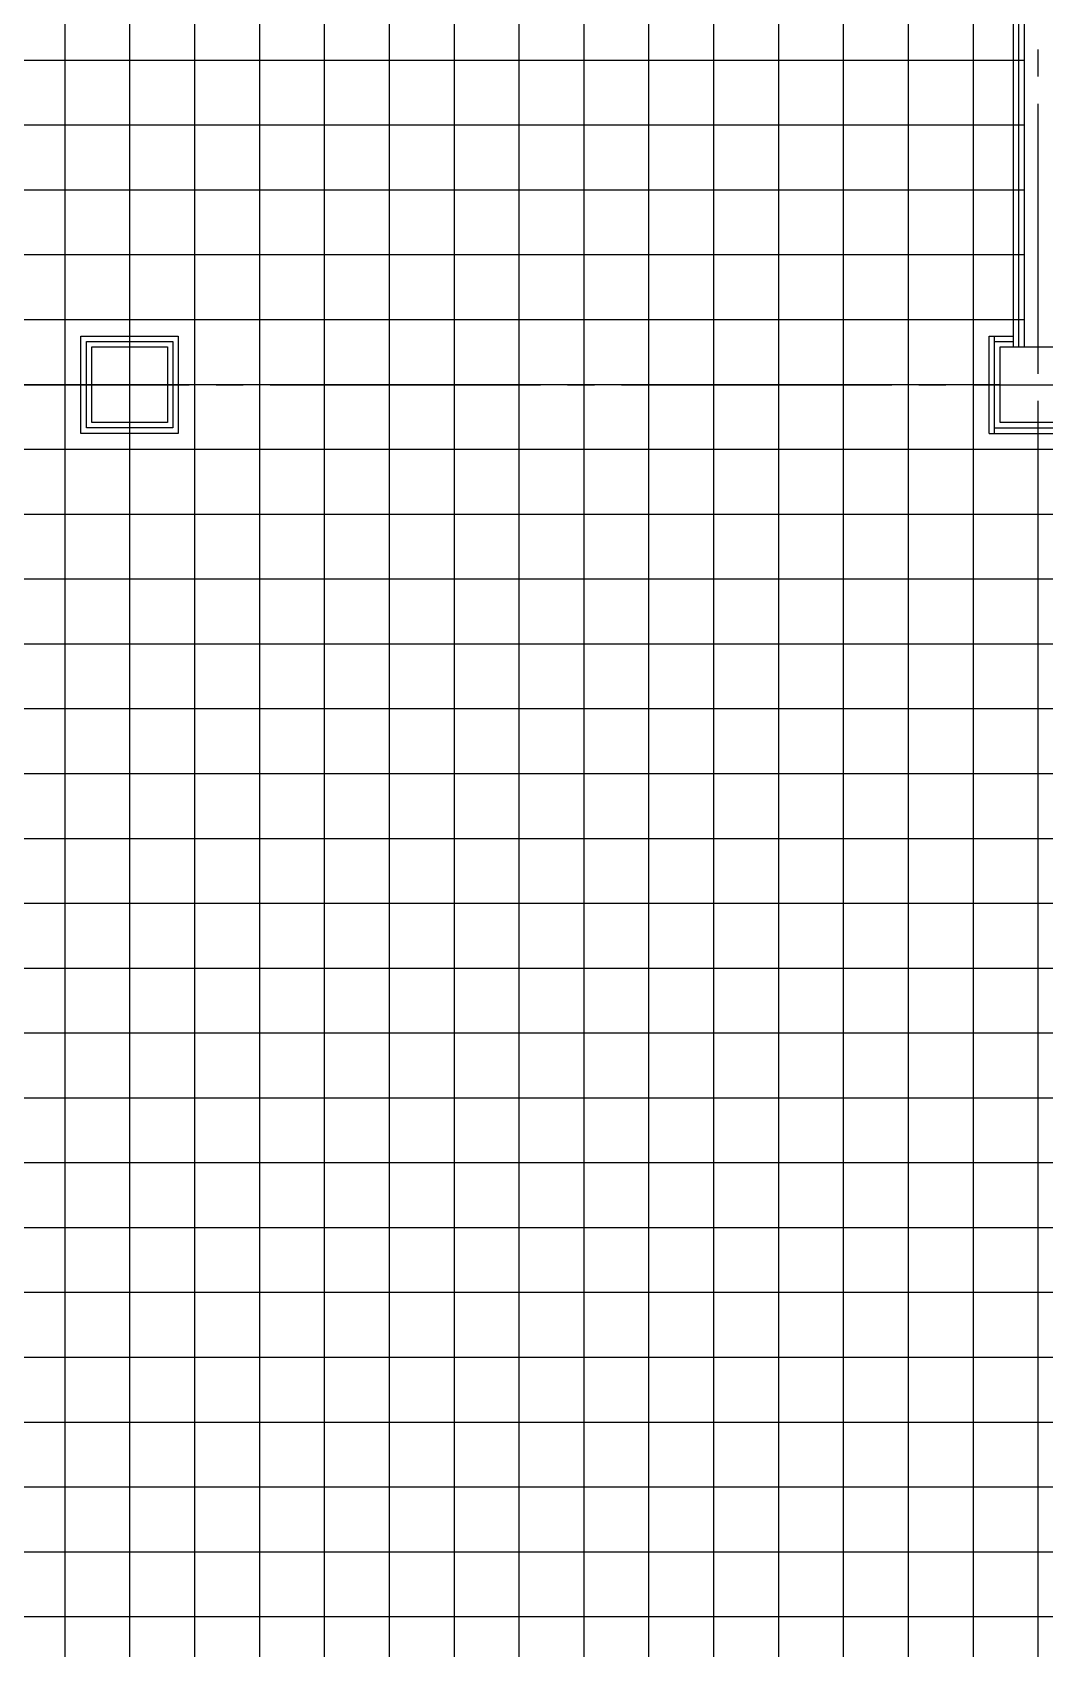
# Model space of a CAD drawing. Header units: millimetres. Extents: x -960 to 41501, y -1010 to 11880.
# Drawn here: x 10110 to 11046, y 3331 to 4826 of the extents above; entities that cross this region are included whole.
import ezdxf
from ezdxf.enums import TextEntityAlignment as Align

# ---------------------------------------------------------------- set-up
doc = ezdxf.new("R2010")
doc.units = ezdxf.units.MM
doc.header["$LTSCALE"] = 100
doc.linetypes.add('X-S-FAB-L10$0$COL-CEN-LIN', pattern=[3.25, 2.5, -0.25, 0.25, -0.25])
for name, color, linetype in [('0-XREF', 7, 'Continuous'), ('188K-SM-03-F10-ARCH-PA-Y2257103$0$K-P1S-4.2-單抗', 53, 'Continuous'), ('188K-SM-03-F10-ARCH-PA-Y2257103$0$K-岩棉 2hr 7.5-單抗', 53, 'Continuous'), ('188K-SM-03-F10-ARCH-RF-Y2257103$0$K-RF-0.55', 191, 'Continuous'), ('188K-SM-03-F10-ARCH-RF-Y2257103$0$K-RF-0.55-AREA', 6, 'Continuous'), ('X-S-FAB-L10$0$0-DIM-TXT', 8, 'Continuous'), ('X-S-FAB-L10$0$A-WALL-IN', 8, 'Continuous'), ('X-S-FAB-L10$0$BLOCK', 8, 'Continuous'), ('X-S-FAB-L10$0$CCL', 8, 'X-S-FAB-L10$0$COL-CEN-LIN'), ('X-S-FAB-L10$0$COL-S', 8, 'Continuous')]:
    doc.layers.add(name, color=color, linetype=linetype)
doc.styles.add('X-S-FAB-L10$0$CHINA', font='simplex.shx', dxfattribs={"width": 0.75, "bigfont": 'chineset.shx'})
doc.styles.add('X-S-FAB-L10$0$Standard', font='', dxfattribs={"width": 0.8})
doc.styles.add('X-S-FAB-L10$0$TG_NOTE_TEXT', font='simplex.shx', dxfattribs={"width": 0.75, "bigfont": 'chineset.shx'})
doc.styles.get('X-S-FAB-L10$0$Standard').set_extended_font_data('Microsoft JhengHei')

# ---------------------------------------------------------------- blocks, each defined once
blk = doc.blocks.new('X-S-FAB-L10$0$FAB2-L05')
at = {"layer": 'X-S-FAB-L10$0$CCL'}
for p, q in [((-15960, 11005), (-15960, 0)), ((-15120, 11005), (-15120, 0)), ((-26880, 5220), (1210, 5220))]:
    blk.add_line(p, q, dxfattribs=at)
at = {"layer": 'X-S-FAB-L10$0$COL-S'}
for points in [[(-15995, 5255), (-15925, 5255), (-15925, 5185), (-15995, 5185)], [(-15155, 5255), (-15085, 5255), (-15085, 5185), (-15155, 5185)]]:
    blk.add_lwpolyline(points, close=True, dxfattribs=at)
blk = doc.blocks.new('X-S-FAB-L10')
at = {"layer": 'X-S-FAB-L10$0$A-WALL-IN', "lineweight": 0}
blk.add_line((11027.5, 4843.5), (11027.5, 4818.5), dxfattribs=at)
at = {"layer": 'X-S-FAB-L10$0$A-WALL-IN', "lineweight": 0, "flags": 128}
for points in [[(11027.5, 4818.5), (11027.5, 4542.5)], [(11027.5, 4535), (11027.5, 4542.5)]]:
    blk.add_lwpolyline(points, dxfattribs=at)
at = {"layer": 'X-S-FAB-L10$0$COL-S'}
for p, q in [((10165, 4535), (10235, 4535)), ((10165, 4465), (10165, 4535)), ((10235, 4535), (10235, 4465)), ((11005, 4535), (11075, 4535)), ((11005, 4465), (11005, 4535)), ((10235, 4465), (10165, 4465)), ((11075, 4465), (11005, 4465))]:
    blk.add_line(p, q, dxfattribs=at)
at = {"layer": 'X-S-FAB-L10$0$BLOCK'}
blk.add_blockref('X-S-FAB-L10$0$FAB2-L05', (26160, -720), dxfattribs=at)
at = {"style": 'X-S-FAB-L10$0$TG_NOTE_TEXT', "width": 0.5, "flags": 1}
for p in [(7463.3, 9020), (18268.3, 8649), (11197.8, 4800.2), (16485.8, 4800.2), (25420.3, 2635), (13360, 320, 0), (7463.3, -33.3)]:
    blk.add_attdef('WH', text='', height=20, dxfattribs=at).set_placement(p, align=Align.BOTTOM_LEFT)
at = {"width": 0.5}
for style, p in [('X-S-FAB-L10$0$TG_NOTE_TEXT', (7585, 9020)), ('X-S-FAB-L10$0$TG_NOTE_TEXT', (18390, 8649)), ('X-S-FAB-L10$0$TG_NOTE_TEXT', (11117.5, 4813.5)), ('X-S-FAB-L10$0$TG_NOTE_TEXT', (16607.5, 4813.5)), ('X-S-FAB-L10$0$TG_NOTE_TEXT', (25350, 2635)), ('X-S-FAB-L10$0$Standard', (13129.4, 325, 0)), ('X-S-FAB-L10$0$TG_NOTE_TEXT', (7585, -20))]:
    blk.add_attdef('DESC', text='', height=10, dxfattribs=dict(at, style=style)).set_placement(p, align=Align.BOTTOM_LEFT)
for tag, style, p in [('TYPE', 'X-S-FAB-L10$0$TG_NOTE_TEXT', (7619.3, 9020)), ('NO', 'X-S-FAB-L10$0$TG_NOTE_TEXT', (7650.1, 9020)), ('TYPE', 'X-S-FAB-L10$0$TG_NOTE_TEXT', (18424.2, 8649)), ('NO', 'X-S-FAB-L10$0$TG_NOTE_TEXT', (18455, 8649)), ('NO', 'X-S-FAB-L10$0$TG_NOTE_TEXT', (11088.6, 4813.5)), ('TYPE', 'X-S-FAB-L10$0$TG_NOTE_TEXT', (11151.8, 4813.5)), ('TYPE', 'X-S-FAB-L10$0$TG_NOTE_TEXT', (16641.8, 4813.5)), ('NO', 'X-S-FAB-L10$0$TG_NOTE_TEXT', (16672.6, 4813.5)), ('NO', 'X-S-FAB-L10$0$TG_NOTE_TEXT', (25313, 2635)), ('TYPE', 'X-S-FAB-L10$0$TG_NOTE_TEXT', (25350, 2635)), ('NO', 'X-S-FAB-L10$0$Standard', (13100, 320, 0)), ('TYPE', 'X-S-FAB-L10$0$Standard', (13129.4, 320, 0)), ('TYPE', 'X-S-FAB-L10$0$TG_NOTE_TEXT', (7619.3, -20)), ('NO', 'X-S-FAB-L10$0$TG_NOTE_TEXT', (7650.1, -20))]:
    blk.add_attdef(tag, text='', height=10, dxfattribs=dict(at, style=style)).set_placement(p, align=Align.BOTTOM_RIGHT)
for rotation, style, p in [(180, 'X-S-FAB-L10$0$Standard', (317.6, 7480)), (180, 'X-S-FAB-L10$0$Standard', (1217.6, 7480)), (90, 'X-S-FAB-L10$0$TG_NOTE_TEXT', (24310, 3647.5)), (270, 'X-S-FAB-L10$0$TG_NOTE_TEXT', (17080, 1605))]:
    blk.add_attdef('DESC', text='', height=10, rotation=rotation, dxfattribs=dict(at, style=style)).set_placement(p, align=Align.BOTTOM_LEFT)
for tag, rotation, style, p in [('TYPE', 180, 'X-S-FAB-L10$0$Standard', (317.6, 7480)), ('NO', 180, 'X-S-FAB-L10$0$Standard', (347, 7480)), ('TYPE', 180, 'X-S-FAB-L10$0$Standard', (1217.6, 7480)), ('NO', 180, 'X-S-FAB-L10$0$Standard', (1247, 7480)), ('TYPE', 90, 'X-S-FAB-L10$0$TG_NOTE_TEXT', (24310, 3647.5)), ('NO', 90, 'X-S-FAB-L10$0$TG_NOTE_TEXT', (24310, 3610.5)), ('TYPE', 270, 'X-S-FAB-L10$0$TG_NOTE_TEXT', (17080, 1605)), ('NO', 270, 'X-S-FAB-L10$0$TG_NOTE_TEXT', (17080, 1573))]:
    blk.add_attdef(tag, text='', height=10, rotation=rotation, dxfattribs=dict(at, style=style)).set_placement(p, align=Align.BOTTOM_RIGHT)
at = {"style": 'X-S-FAB-L10$0$TG_NOTE_TEXT', "width": 0.5, "flags": 1}
for rotation, p in [(180, (43, 7480)), (180, (943, 7480)), (90, (24310, 3717.8)), (270, (17080, 1711.7))]:
    blk.add_attdef('WH', text='', height=20, rotation=rotation, dxfattribs=at).set_placement(p, align=Align.BOTTOM_LEFT)
at = {"layer": 'X-S-FAB-L10$0$0-DIM-TXT', "style": 'X-S-FAB-L10$0$CHINA', "width": 0.75}
for p in [(667.4, 7855.1, -2689.4), (22627.4, 6728.8), (25644.7, 6728.8), (24778.8, 5569.1), (1118.3, 4980), (417.8, 4594.6), (23874.8, 4355), (22927.4, 4330.1), (23749.9, 3901.4), (417.8, 3765.2), (1118.3, 3730), (417.8, 3115.8), (536.9, 2227.8), (16909, 1782.7), (888.4, 880.5), (16977.4, 750), (18878.8, 750), (25641.2, 553.2), (21364, 526.9)]:
    blk.add_attdef('HIG', text='', height=80, dxfattribs=at).set_placement(p, align=Align.MIDDLE_LEFT)
blk = doc.blocks.new('188K-SM-03-F10-ARCH-RF-Y2257103')
at = {"layer": '188K-SM-03-F10-ARCH-RF-Y2257103$0$K-RF-0.55'}
for p, q in [((10140, 9012.5), (10140, -12.5)), ((10260, 9012.5), (10260, -12.5)), ((10320, 9012.5), (10320, -12.5)), ((10380, 9012.5), (10380, -12.5)), ((10440, 9012.5), (10440, -12.5)), ((10500, 9012.5), (10500, -12.5)), ((10560, 9012.5), (10560, -12.5)), ((10620, 9012.5), (10620, -12.5)), ((10680, 9012.5), (10680, -12.5)), ((10740, 9012.5), (10740, -12.5)), ((10800, 9012.5), (10800, -12.5)), ((10860, 9012.5), (10860, -12.5)), ((10920, 9012.5), (10920, -12.5)), ((10980, 9012.5), (10980, -12.5)), ((10200, 8965), (10200, 35)), ((11027.5, 4800), (1845, 4800)), ((11027.5, 4740), (1845, 4740)), ((11027.5, 4680), (1845, 4680)), ((11027.5, 4620), (1845, 4620)), ((11027.5, 4560), (1845, 4560)), ((11005, 4500), (1845, 4500)), ((11040, 4465), (11040, 35)), ((23485, 4440), (1845, 4440)), ((23485, 4380), (1845, 4380)), ((23485, 4320), (1845, 4320)), ((23485, 4260), (1845, 4260)), ((23485, 4200), (1845, 4200)), ((23485, 4140), (1845, 4140)), ((23485, 4080), (1845, 4080)), ((23485, 4020), (1845, 4020)), ((23485, 3960), (1845, 3960)), ((23485, 3900), (1845, 3900)), ((23485, 3840), (1845, 3840)), ((23485, 3780), (1845, 3780)), ((23485, 3720), (1845, 3720)), ((23485, 3660), (1845, 3660)), ((23485, 3600), (1845, 3600)), ((24315, 3540), (1845, 3540)), ((24315, 3480), (1845, 3480)), ((24315, 3420), (1845, 3420)), ((24315, 3360), (1845, 3360))]:
    blk.add_line(p, q, dxfattribs=at)
at = {"layer": '188K-SM-03-F10-ARCH-RF-Y2257103$0$K-RF-0.55-AREA'}
for points in [[(11027.5, 4843.5), (11777.5, 4843.5), (11777.5, 4517.5), (11075, 4517.5), (11075.2, 4465), (11005, 4465), (11005, 4535), (11027.5, 4535)], [(10165, 4535), (10235, 4535), (10235, 4465), (10165, 4465)]]:
    blk.add_lwpolyline(points, close=True, dxfattribs=at)
blk = doc.blocks.new('188K-SM-03-F10-ARCH-PA-Y2257103')
at = {"layer": '188K-SM-03-F10-ARCH-PA-Y2257103$0$K-P1S-4.2-單抗'}
for p, q in [((10995, 4455), (10995, 4545)), ((10995, 4545), (11017.5, 4545)), ((11000, 4455), (11000, 4545)), ((11000, 4540), (11017.5, 4540)), ((11000, 4460), (11080, 4460)), ((10995, 4455), (11085, 4455))]:
    blk.add_line(p, q, dxfattribs=at)
for points in [[(10155, 4545), (10245, 4545), (10245, 4455), (10155, 4455)], [(10160, 4540), (10240, 4540), (10240, 4460), (10160, 4460)]]:
    blk.add_lwpolyline(points, close=True, dxfattribs=at)
at = {"layer": '188K-SM-03-F10-ARCH-PA-Y2257103$0$K-岩棉 2hr 7.5-單抗'}
for p, q in [((11017.5, 4535), (11017.5, 4853.5)), ((11022.5, 4535), (11022.5, 4853.5))]:
    blk.add_line(p, q, dxfattribs=at)

msp = doc.modelspace()

# ---------------------------------------------------------------- block references
for name in ['X-S-FAB-L10', '188K-SM-03-F10-ARCH-RF-Y2257103']:
    msp.add_blockref(name, (0, 0))
at = {"layer": '0-XREF'}
msp.add_blockref('188K-SM-03-F10-ARCH-PA-Y2257103', (0, 0), dxfattribs=at)

doc.saveas('drawing.dxf')
